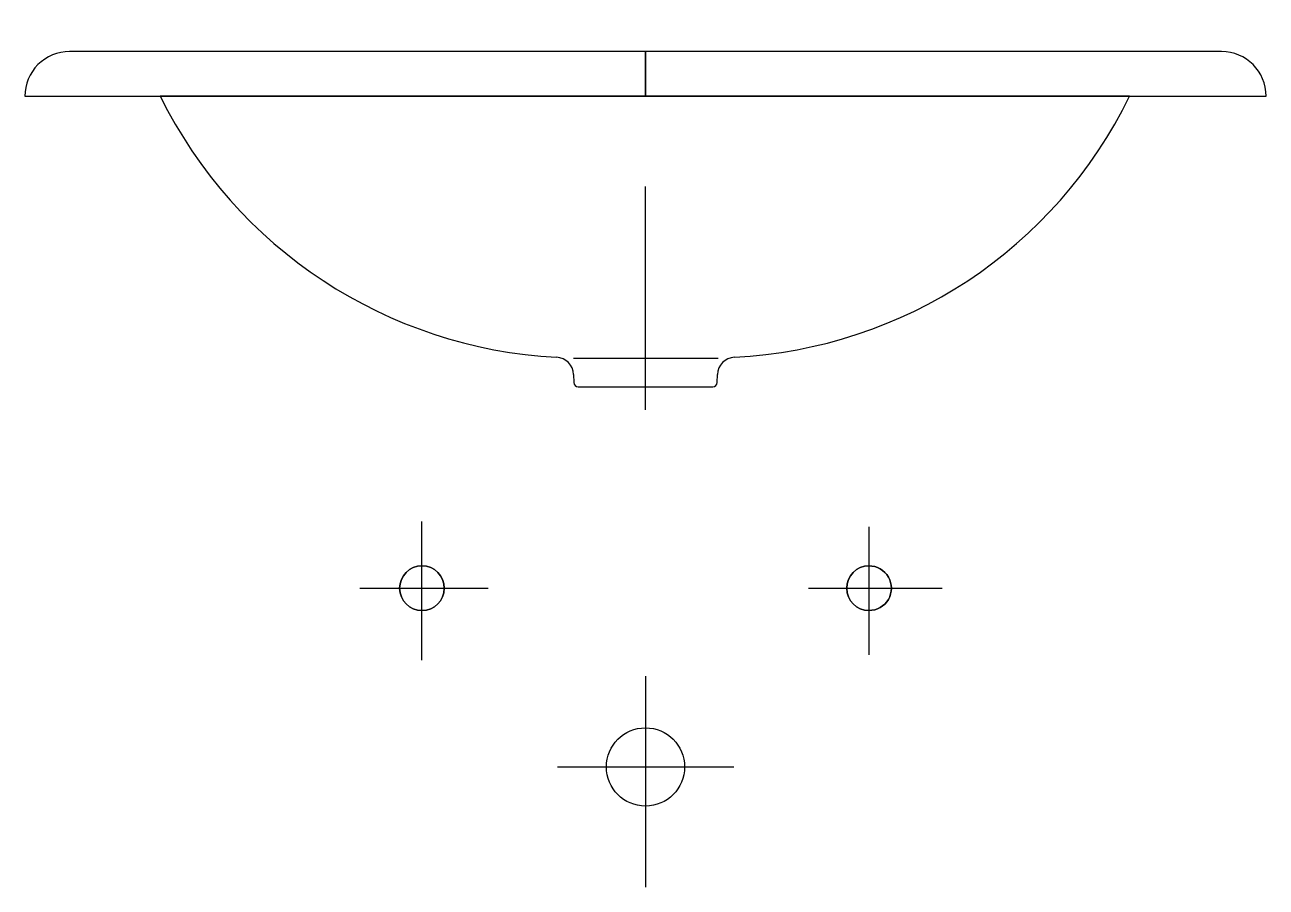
# Model space of a CAD drawing. Extents: x -952.121 to -951.565, y 902.642 to 903.029.
import ezdxf

# ---------------------------------------------------------------- set-up
doc = ezdxf.new("R2010")
doc.units = 0
doc.header["$LTSCALE"] = 0.2
doc.header["$MEASUREMENT"] = 0
doc.linetypes.add('AXES', pattern=[0.5400000065565109, 0.300000011920929, -0.07999999821186066, 0.07999999821186066, -0.07999999821186066])
doc.linetypes.add('CONTINU', pattern=[0])
doc.layers.get('0').update_dxf_attribs({"linetype": 'CONTINUOUS'})
doc.layers.add('DECA_EIXOS', color=5, linetype='AXES')

msp = doc.modelspace()

# ---------------------------------------------------------------- linework, layer by layer
at = {"linetype": 'CONTINUOUS'}
for p, q in [((-951.8427020240749, 902.9965666178541), (-952.0600573308666, 902.9965475811786)), ((-951.6258525738215, 902.9965856102247), (-951.8427020240749, 902.9965666178539)), ((-951.8749342789597, 902.8719134063746), (-951.8748077467163, 902.8682928314787)), ((-951.8105958451995, 902.868316803449), (-951.8104695723439, 902.8719259762428)), ((-951.8728073943795, 902.8663840622454), (-951.842702024075, 902.8663840973061)), ((-951.8427020240749, 902.8663840973061), (-951.8125971049845, 902.8663841323661)), ((-951.8427020240748, 902.7366946988265), (-951.8427020240748, 902.6421949428681)), ((-951.8821119138695, 902.6960541427453), (-951.8031625824196, 902.6960541427453))]:
    msp.add_line(p, q, dxfattribs=at)
at = {"linetype": 'CONTINUOUS', "flags": 128}
for points in [[(-951.8427020240749, 903.0165666178539), (-952.100698141095, 903.016566570709, 0.4142135868536657), (-952.120722434878, 902.996542267934), (-952.0600573308666, 902.9965475811786, -7.148568040854812e-05), (-952.0600839306495, 902.9966014976372, 7.148568046835554e-05), (-952.0600573308665, 902.9965475811786), (-951.842702024075, 902.9965666178538)], [(-951.5847063726932, 903.0165666649988), (-951.8427020240748, 903.016566617854), (-951.8427020240749, 902.996566617854), (-951.6253280198222, 902.9965856561668), (-951.5646819773023, 902.9965422845628, 0.4142134506690617)], [(-951.9428237678968, 902.7661391378413, -1), (-951.9428237678968, 902.7861635367344, -1)], [(-951.7425804354132, 902.7861635367333, -1.000030517922643), (-951.7425804354133, 902.7661391378447, -1)]]:
    msp.add_lwpolyline(points, format="xyb", close=True, dxfattribs=at)
at = {"linetype": 'CONTINU'}
msp.add_lwpolyline([(-951.8749340074949, 902.8792347442468), (-951.8102144507226, 902.8792347442468)], dxfattribs=at)
for points in [[(-951.9428237678968, 902.7861635367344, 0.9999999999999999), (-951.9428237678968, 902.7661391378413)], [(-951.9428237678968, 902.7661391378413, 0.9999999999999999), (-951.9428237678968, 902.7861635367344)], [(-951.7425804354132, 902.7861635367333, 0.9999999999999999), (-951.7425804354132, 902.7661391378447)], [(-951.7425804354132, 902.7661391378447, 1.000030517920103), (-951.7425804354132, 902.7861635367333)]]:
    msp.add_lwpolyline(points, format="xyb", dxfattribs=at)
at = {"linetype": 'CONTINUOUS'}
msp.add_circle((-951.8427017949149, 902.6960541427451), 0.01752120282321812, dxfattribs=at)
for centre, radius, start, end in [((-951.8715137825279, 903.0895994037), 0.2102553478385321, 206.2677030943998, 266.9994374833807), ((-951.8133384513209, 903.0879195669716), 0.2085493848390848, 272.876135184849, 334.0269192275264), ((-951.8829390291694, 902.8716336554978), 0.008009637099949186, 2.001564485531746, 86.9994374629119), ((-951.8024781555691, 902.8716463842319), 0.007996306257293105, 92.8380656027722, 177.9962363101163), ((-951.8728073967118, 902.8683866092254), 0.002002546979841647, 182.6840992629905, 270.0000667300771), ((-951.8126188840959, 902.8684091612575), 0.002025146004851072, 270.6161902456739, 357.386090347114)]:
    msp.add_arc(centre, radius, start, end, dxfattribs=at)
at = {"layer": 'DECA_EIXOS'}
for points in [[(-951.8427020240748, 902.856037322577), (-951.8427020240748, 903.028544485463)], [(-951.9428237678968, 902.7438719941074), (-951.9428237678968, 902.806074303235)], [(-951.7425804354132, 902.7462644258677), (-951.7425804354132, 902.8036820242482)], [(-951.9706308219744, 902.7761513372878), (-951.9132130684334, 902.7761513372878)], [(-951.769669148869, 902.7761513372878), (-951.7098591187281, 902.7761513372878)], [(-951.8821119138695, 902.6960541427453), (-951.8031625824196, 902.6960541427453)]]:
    msp.add_lwpolyline(points, dxfattribs=at)

doc.saveas('drawing.dxf')
